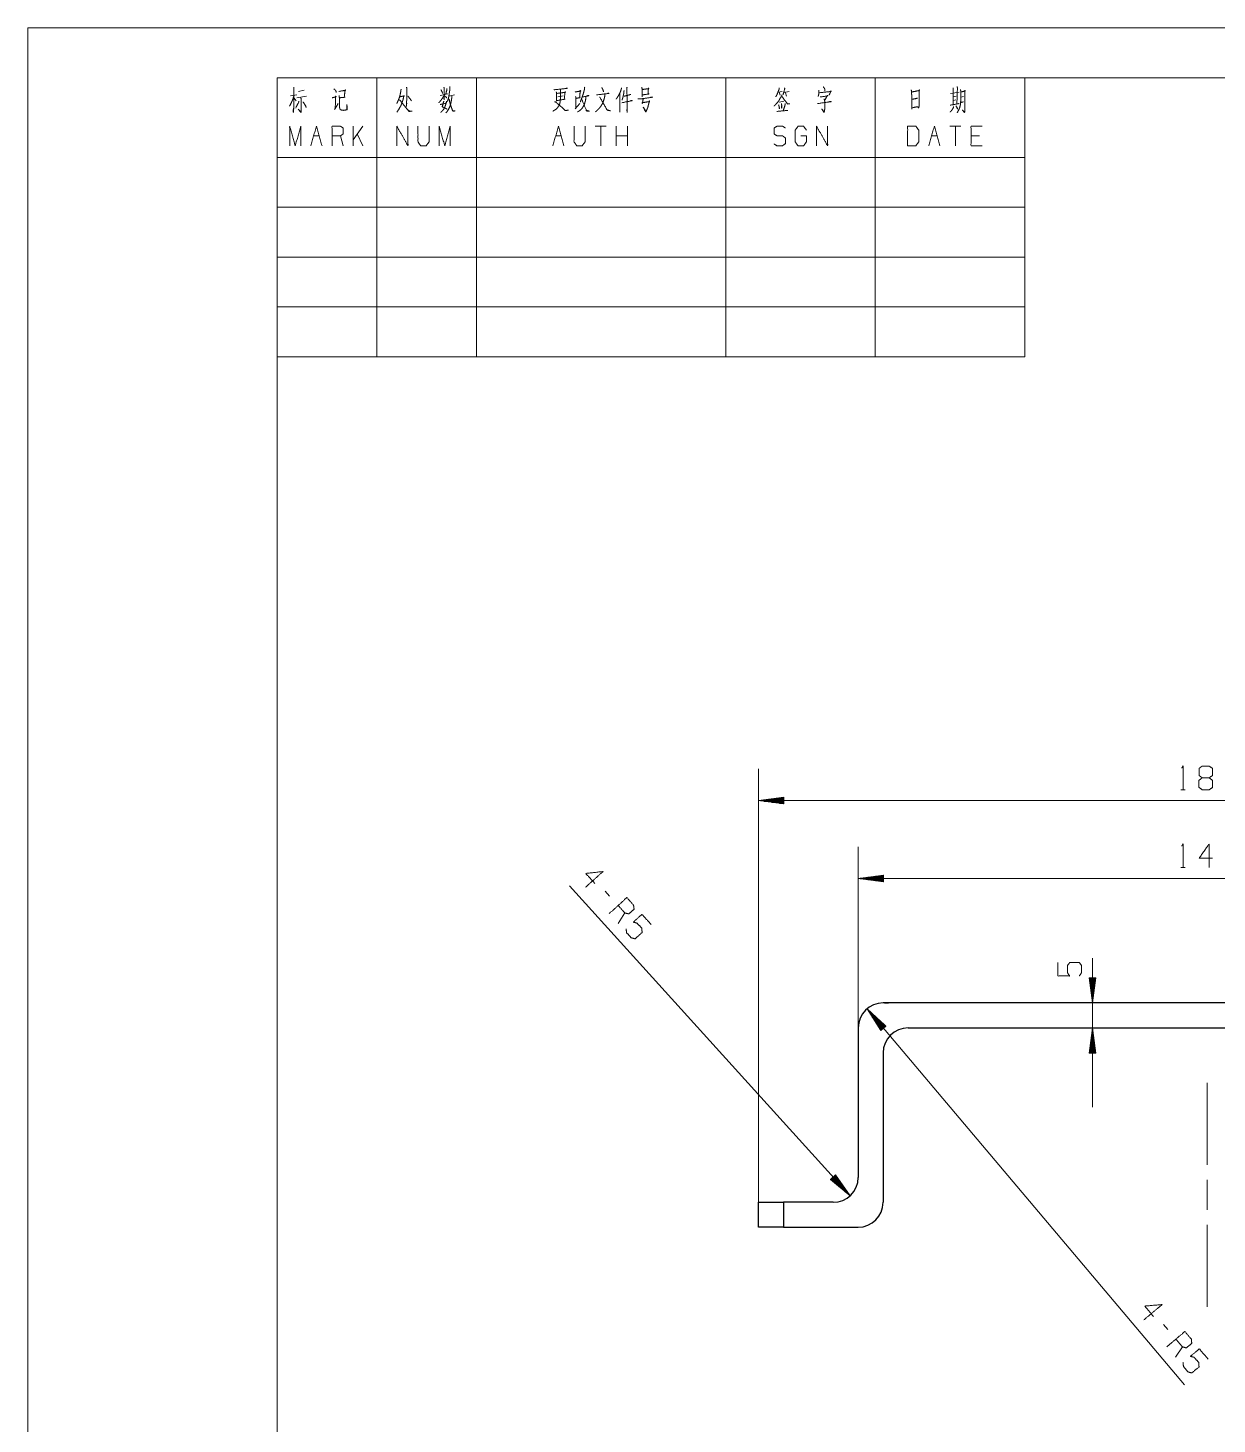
# Model space of a CAD drawing. Header units: millimetres. Extents: x 0 to 210, y 0 to 297.
# Drawn here: x 0 to 119.3, y 156.9 to 297 of the extents above; entities that cross this region are included whole.
import ezdxf

# ---------------------------------------------------------------- set-up
doc = ezdxf.new("R2010")
doc.units = ezdxf.units.MM
doc.layers.add('101', color=7, linetype='Continuous', true_color=0xffffff)

msp = doc.modelspace()

# ---------------------------------------------------------------- linework, layer by layer
at = {"layer": '101', "color": 133, "linetype": 'Continuous', "lineweight": 18}
for p, q in [((210, 297), (0, 297)), ((0, 297), (0, 0)), ((25, 292), (25, 5)), ((25, 292), (100, 292)), ((25, 292), (100, 292)), ((25, 292), (100, 292)), ((205, 292), (25, 292)), ((25, 292), (25, 264)), ((35, 292), (35, 264)), ((45, 292), (45, 264)), ((70, 292), (70, 264)), ((85, 292), (85, 264)), ((100, 292), (100, 264)), ((25, 284), (100, 284)), ((25, 279), (100, 279)), ((25, 274), (100, 274)), ((25, 269), (100, 269)), ((25, 264), (100, 264))]:
    msp.add_line(p, q, dxfattribs=at)
at = {"layer": '101', "color": 72, "linetype": 'Continuous', "lineweight": 18}
for p, q in [((26.34, 290.18), (26.96, 290.3)), ((26.99, 289.99), (27.95, 290.14)), ((27.13, 290.61), (27.71, 290.74)), ((41.34, 290.22), (42.13, 290.38)), ((42.25, 290.16), (42.79, 290.28)), ((53.17, 290.09), (53.7, 290.18)), ((75.25, 290.57), (75.67, 290.63)), ((75.35, 290.55), (75.45, 290.24)), ((75.82, 290.51), (76.35, 290.61)), ((75.98, 290.49), (76.11, 290.16)), ((92.56, 290.43), (93.43, 290.55)), ((92.84, 290.07), (93.11, 290.14)), ((93.6, 290.05), (93.85, 290.12)), ((26.7, 289.95), (26.92, 289.68)), ((54.91, 288.87), (55.37, 289.43)), ((75.83, 289.64), (75.37, 289.56)), ((92.86, 289.72), (93.09, 289.78)), ((28.66, 286.17), (29.22, 286.17)), ((31.62, 285.18), (31.34, 286.17)), ((33.59, 287.14), (32.63, 285.78)), ((32.63, 285.18), (32.63, 287.14)), ((33.59, 285.18), (33.04, 286.36)), ((52.94, 286.17), (53.49, 286.17)), ((58.02, 287.14), (56.9, 287.14)), ((57.46, 287.14), (57.46, 285.18)), ((59.02, 285.18), (59.02, 287.14)), ((60.14, 286.17), (59.02, 286.17)), ((60.14, 285.18), (60.14, 287.14)), ((90.65, 286.17), (91.2, 286.17)), ((93.6, 287.14), (92.49, 287.14)), ((93.05, 287.14), (93.05, 285.18)), ((95.45, 286.17), (94.61, 286.17)), ((115.67, 220.56), (116.09, 220.56)), ((115.67, 212.75), (116.09, 212.75)), ((58.35, 209.89), (57.9, 210.39)), ((59.22, 207.15), (59.88, 208.2)), ((114.34, 166.41), (113.91, 166.92)), ((115.11, 163.64), (115.81, 164.67))]:
    msp.add_line(p, q, dxfattribs=at)
at = {"layer": '101', "color": 22, "linetype": 'Continuous', "lineweight": 18}
for p, q in [((73.29, 179.17), (73.29, 222.65)), ((75.83, 219.81), (73.29, 219.47)), ((73.29, 219.47), (163.29, 219.47)), ((73.29, 219.47), (75.83, 219.14)), ((75.83, 219.5), (73.48, 219.5)), ((75.83, 219.45), (73.48, 219.45)), ((75.83, 219.55), (73.87, 219.55)), ((75.83, 219.4), (73.87, 219.4)), ((75.83, 219.6), (74.25, 219.6)), ((75.83, 219.35), (74.25, 219.35)), ((75.83, 219.65), (74.64, 219.65)), ((75.83, 219.29), (74.64, 219.29)), ((75.83, 219.7), (75.03, 219.7)), ((75.83, 219.24), (75.03, 219.24)), ((75.83, 219.75), (75.41, 219.75)), ((75.83, 219.19), (75.41, 219.19)), ((75.83, 219.8), (75.8, 219.8)), ((75.83, 219.8), (75.8, 219.8)), ((75.83, 219.14), (75.8, 219.14)), ((75.83, 219.14), (75.8, 219.14)), ((75.83, 219.14), (75.83, 219.81)), ((83.29, 196.67), (83.29, 214.83)), ((85.83, 211.99), (83.29, 211.66)), ((83.29, 211.66), (85.83, 211.32)), ((83.29, 211.66), (153.29, 211.66)), ((85.83, 211.68), (83.48, 211.68)), ((85.83, 211.63), (83.48, 211.63)), ((85.83, 211.73), (83.87, 211.73)), ((85.83, 211.58), (83.87, 211.58)), ((85.83, 211.78), (84.25, 211.78)), ((85.83, 211.53), (84.25, 211.53)), ((85.83, 211.83), (84.64, 211.83)), ((85.83, 211.88), (85.03, 211.88)), ((85.83, 211.94), (85.41, 211.94)), ((85.83, 211.99), (85.8, 211.99)), ((85.83, 211.99), (85.8, 211.99)), ((85.83, 211.32), (85.83, 211.99)), ((82.47, 179.81), (54.33, 210.92)), ((85.83, 211.48), (84.64, 211.48)), ((85.83, 211.43), (85.03, 211.43)), ((85.83, 211.38), (85.41, 211.38)), ((85.83, 211.33), (85.8, 211.33)), ((85.83, 211.33), (85.8, 211.33)), ((106.79, 203.68), (106.79, 188.73)), ((106.46, 201.71), (106.79, 199.17)), ((106.46, 201.71), (106.46, 201.68)), ((107.12, 201.71), (106.46, 201.71)), ((106.46, 201.71), (106.46, 201.68)), ((106.51, 201.71), (106.51, 201.29)), ((106.56, 201.71), (106.56, 200.9)), ((106.61, 201.71), (106.61, 200.52)), ((106.66, 201.71), (106.66, 200.13)), ((106.71, 201.71), (106.71, 199.75)), ((106.76, 201.71), (106.76, 199.36)), ((106.79, 199.17), (107.12, 201.71)), ((106.82, 201.71), (106.82, 199.36)), ((106.87, 201.71), (106.87, 199.75)), ((106.92, 201.71), (106.92, 200.13)), ((106.97, 201.71), (106.97, 200.52)), ((107.02, 201.71), (107.02, 200.9)), ((107.07, 201.71), (107.07, 201.29)), ((107.12, 201.71), (107.12, 201.68)), ((107.12, 201.71), (107.12, 201.68)), ((86.07, 196.85), (84.18, 198.58)), ((84.18, 198.58), (85.56, 196.42)), ((84.18, 198.58), (116.03, 160.86)), ((85.8, 196.62), (84.28, 198.41)), ((85.83, 196.65), (84.32, 198.45)), ((85.76, 196.59), (84.49, 198.09)), ((85.87, 196.69), (84.61, 198.18)), ((85.72, 196.56), (84.7, 197.76)), ((85.91, 196.72), (84.9, 197.92)), ((85.95, 196.75), (85.18, 197.66)), ((85.68, 196.52), (84.91, 197.43)), ((85.64, 196.49), (85.12, 197.1)), ((85.6, 196.46), (85.33, 196.78)), ((85.99, 196.78), (85.47, 197.4)), ((85.56, 196.42), (85.54, 196.45)), ((85.56, 196.42), (85.54, 196.45)), ((85.56, 196.42), (86.07, 196.85)), ((86.03, 196.82), (85.76, 197.14)), ((86.07, 196.85), (86.05, 196.87)), ((86.07, 196.85), (86.05, 196.87)), ((106.79, 196.67), (106.46, 194.13)), ((106.76, 194.13), (106.76, 196.47)), ((107.12, 194.13), (106.79, 196.67)), ((106.82, 194.13), (106.82, 196.47)), ((106.56, 194.13), (106.56, 194.93)), ((106.61, 194.13), (106.61, 195.32)), ((106.66, 194.13), (106.66, 195.7)), ((106.71, 194.13), (106.71, 196.09)), ((106.87, 194.13), (106.87, 196.09)), ((106.92, 194.13), (106.92, 195.7)), ((106.97, 194.13), (106.97, 195.32)), ((107.02, 194.13), (107.02, 194.93)), ((106.46, 194.13), (106.46, 194.16)), ((106.46, 194.13), (106.46, 194.16)), ((106.46, 194.13), (107.12, 194.13)), ((106.51, 194.13), (106.51, 194.55)), ((107.07, 194.13), (107.07, 194.55)), ((107.12, 194.13), (107.12, 194.16)), ((107.12, 194.13), (107.12, 194.16)), ((81.01, 181.92), (80.51, 181.47)), ((80.51, 181.47), (82.47, 179.81)), ((80.52, 181.48), (80.54, 181.45)), ((80.52, 181.48), (80.54, 181.45)), ((80.55, 181.51), (80.83, 181.2)), ((80.59, 181.54), (81.13, 180.95)), ((80.63, 181.58), (81.43, 180.7)), ((80.67, 181.61), (81.72, 180.44)), ((80.71, 181.65), (82.02, 180.19)), ((80.74, 181.68), (82.32, 179.94)), ((80.78, 181.71), (82.35, 179.97)), ((80.82, 181.75), (82.13, 180.29)), ((80.86, 181.78), (81.91, 180.61)), ((80.89, 181.82), (81.69, 180.93)), ((80.93, 181.85), (81.47, 181.25)), ((80.97, 181.88), (81.25, 181.57)), ((81.01, 181.92), (81.03, 181.9)), ((82.47, 179.81), (81.01, 181.92)), ((81.01, 181.92), (81.03, 181.9))]:
    msp.add_line(p, q, dxfattribs=at)
at = {"layer": '101', "color": 72, "linetype": 'Continuous', "lineweight": 25}
for p, q in [((150.79, 199.17), (85.79, 199.17)), ((83.29, 196.67), (83.29, 181.67)), ((88.29, 196.67), (148.29, 196.67)), ((85.79, 194.17), (85.79, 179.17)), ((73.29, 179.17), (75.79, 179.17)), ((73.29, 176.67), (73.29, 179.17)), ((75.79, 179.17), (75.79, 176.67)), ((80.79, 179.17), (75.79, 179.17)), ((75.79, 176.67), (73.29, 176.67)), ((75.79, 176.67), (83.29, 176.67))]:
    msp.add_line(p, q, dxfattribs=at)
at = {"layer": '101', "color": 151, "linetype": 'Continuous', "lineweight": 18}
msp.add_line((118.29, 182.92), (118.29, 191.17), dxfattribs=at)
at = {"layer": '101', "color": 72, "linetype": 'Continuous', "lineweight": 25}
for centre, start, end in [((85.79, 196.67), 90, 180), ((88.29, 194.17), 90, 180), ((80.79, 181.67), 270, 0), ((83.29, 179.17), 270, 0)]:
    msp.add_arc(centre, 2.5, start, end, dxfattribs=at)
at = {"layer": '101', "color": 22, "linetype": 'Continuous', "lineweight": 18}
for centre, start, end in [((85.79, 196.67), 78.3981, 90), ((80.79, 181.67), 260.3408, 270)]:
    msp.add_arc(centre, 2.5, start, end, dxfattribs=at)
at = {"layer": '101', "color": 72, "linetype": 'Continuous', "lineweight": 18}
for points, knots in [([(26.67, 290.16), (26.6, 289.91), (26.48, 289.62), (26.35, 289.35), (26.23, 289.14)], [0, 0, 0.233514, 0.515368, 0.78555, 1, 1]), ([(26.67, 291.07), (26.66, 288.89), (26.63, 288.5), (26.61, 288.71), (26.64, 288.94)], [0, 0, 0.723303, 0.854546, 0.923601, 1, 1]), ([(27.37, 289.99), (27.42, 289.87), (27.42, 288.83), (27.4, 288.6), (27.39, 288.52), (27.11, 288.85), (27.39, 288.56)], [0, 0, 0.056947, 0.504404, 0.603051, 0.639405, 0.826366, 1, 1]), ([(30.53, 289.99), (30.92, 290.09), (30.86, 290.16), (30.83, 288.96), (30.77, 288.83), (31.12, 289.41)], [0, 0, 0.158008, 0.19221, 0.673433, 0.728446, 1, 1]), ([(30.7, 290.88), (30.87, 290.72), (30.92, 290.63), (30.92, 290.53), (30.9, 290.67)], [0, 0, 0.413146, 0.573572, 0.750721, 1, 1]), ([(31.19, 290.63), (31.87, 290.74), (31.82, 290.8), (31.73, 290.05), (31.82, 290.05), (31.25, 289.99)], [0, 0, 0.313958, 0.349012, 0.694882, 0.735357, 1, 1]), ([(31.22, 290.22), (31.25, 289.91), (31.25, 289.2), (31.27, 288.98), (31.3, 288.87), (31.34, 288.81), (31.41, 288.77), (31.53, 288.75), (31.66, 288.73), (32.03, 288.79), (32, 289.33), (32, 288.79)], [0, 0, 0.097093, 0.316208, 0.387239, 0.42073, 0.444406, 0.470581, 0.507596, 0.549105, 0.664641, 0.832445, 1, 1]), ([(37.43, 290.84), (37.42, 290.72), (37.34, 290.3), (37.26, 290.01), (37.18, 289.8), (37.09, 289.6), (37.01, 289.43)], [0, 0, 0.084498, 0.36853, 0.573114, 0.721457, 0.873368, 1, 1]), ([(37.28, 290.09), (37.75, 290.18), (37.71, 290.22), (37.68, 290.03), (37.62, 289.76), (37.56, 289.6), (37.48, 289.37), (37.4, 289.18), (37.28, 288.98), (37.2, 288.81), (37.02, 288.56)], [0, 0, 0.202443, 0.228131, 0.308408, 0.425631, 0.500403, 0.604281, 0.689483, 0.790714, 0.870506, 1, 1]), ([(37.97, 291.05), (38.02, 290.94), (38, 290.84), (37.99, 289.12), (37.97, 289.23), (38, 289.45)], [0, 0, 0.049543, 0.095606, 0.852767, 0.898838, 1, 1]), ([(38.1, 290.16), (38.13, 290.14), (38.4, 289.8), (38.47, 289.68)], [0, 0, 0.059448, 0.761031, 1, 1]), ([(41.75, 290.24), (41.62, 290.01), (41.48, 289.8), (41.35, 289.64), (41.22, 289.49)], [0, 0, 0.287221, 0.555142, 0.786181, 1, 1]), ([(41.43, 290.8), (41.56, 290.57), (41.59, 290.43)], [0, 0, 0.640221, 1, 1]), ([(41.73, 291.07), (41.76, 290.92), (41.76, 289.78), (41.73, 289.93), (41.76, 290.05)], [0, 0, 0.094654, 0.823636, 0.91829, 1, 1]), ([(41.76, 290.2), (41.94, 290.07), (42.03, 289.97)], [0, 0, 0.613122, 1, 1]), ([(42.03, 290.92), (42.03, 290.82), (41.91, 290.34)], [0, 0, 0.174301, 1, 1]), ([(42.54, 290.16), (42.49, 289.8), (42.45, 289.56), (42.41, 289.35), (42.35, 289.16), (42.23, 288.91), (42.13, 288.73), (42.01, 288.56), (41.92, 288.48)], [0, 0, 0.19438, 0.332636, 0.448614, 0.555649, 0.70616, 0.822692, 0.933847, 1, 1]), ([(42.33, 291.11), (42.33, 290.98), (42.32, 290.76), (42.27, 290.47), (42.23, 290.16), (42.17, 289.91), (42.1, 289.68), (42.08, 289.62)], [0, 0, 0.081852, 0.232243, 0.425429, 0.63211, 0.800313, 0.957953, 1, 1]), ([(53.44, 290.84), (53.42, 290.18), (53.41, 289.85), (53.39, 289.66), (53.38, 289.56), (53.36, 289.43), (53.32, 289.31), (53.27, 289.2), (53.14, 289.02), (53, 288.85), (52.79, 288.73), (52.69, 288.67), (52.65, 288.65)], [0, 0, 0.263783, 0.395771, 0.470171, 0.511786, 0.56157, 0.614019, 0.658777, 0.749614, 0.837596, 0.932985, 0.980677, 1, 1]), ([(52.76, 290.82), (52.82, 290.78), (52.85, 290.8), (54.11, 290.94), (54.07, 290.96), (53.92, 290.92)], [0, 0, 0.045522, 0.068286, 0.872626, 0.90344, 1, 1]), ([(53, 290.59), (53.04, 290.41), (53.04, 289.66), (53.03, 289.7), (53.89, 289.85), (53.8, 289.85), (53.89, 290.63), (53.92, 290.57), (53.87, 290.53), (53.04, 290.43)], [0, 0, 0.051663, 0.252803, 0.264656, 0.500971, 0.524672, 0.738301, 0.756829, 0.773117, 1, 1]), ([(54.88, 290.57), (55.47, 290.67), (55.41, 290.74), (55.34, 290.01), (55.41, 290.01), (54.97, 289.93), (54.94, 290.12), (54.97, 289.89), (54.96, 288.96)], [0, 0, 0.181366, 0.207406, 0.429567, 0.451891, 0.588199, 0.645735, 0.715777, 1, 1]), ([(55.98, 290.12), (55.98, 289.99), (55.92, 289.66), (55.86, 289.47), (55.81, 289.31), (55.73, 289.16), (55.65, 289.02), (55.54, 288.87), (55.31, 288.67), (55.13, 288.58)], [0, 0, 0.067236, 0.249298, 0.354996, 0.450079, 0.537949, 0.629663, 0.725721, 0.894899, 1, 1]), ([(55.85, 291.05), (55.82, 290.8), (55.73, 290.47), (55.62, 290.12), (55.53, 289.89), (55.47, 289.72), (55.41, 289.58)], [0, 0, 0.162457, 0.385014, 0.625897, 0.784413, 0.898493, 1, 1]), ([(55.62, 290.07), (56.27, 290.2), (56.2, 290.22), (56.08, 290.18)], [0, 0, 0.769962, 0.857327, 1, 1]), ([(57.88, 290.32), (57.88, 290.2), (57.81, 289.91), (57.74, 289.68), (57.65, 289.43), (57.52, 289.23), (57.5, 289.18), (57.42, 289.08), (57.31, 288.94), (57.18, 288.81), (57.06, 288.69), (56.93, 288.58)], [0, 0, 0.060656, 0.206644, 0.323463, 0.452143, 0.571976, 0.593424, 0.659716, 0.74639, 0.834816, 0.918178, 1, 1]), ([(57.02, 290.28), (58.29, 290.43), (58.21, 290.45), (58.12, 290.41)], [0, 0, 0.872478, 0.933903, 1, 1]), ([(57.34, 290.05), (57.4, 290.01), (58.1, 288.75), (58.43, 288.69), (58.12, 288.77), (58.02, 288.89)], [0, 0, 0.030854, 0.652647, 0.79375, 0.930716, 1, 1]), ([(57.56, 291.03), (57.66, 290.84), (57.71, 290.72), (57.74, 290.59)], [0, 0, 0.450481, 0.729637, 1, 1]), ([(59.55, 290.98), (59.48, 290.72), (59.38, 290.47), (59.26, 290.24), (59.14, 290.05), (59, 289.85)], [0, 0, 0.21836, 0.428744, 0.629221, 0.801494, 1, 1]), ([(59.38, 290.41), (59.39, 289.16), (59.39, 288.56), (59.38, 288.69), (59.39, 288.91)], [0, 0, 0.565717, 0.839123, 0.896086, 1, 1]), ([(59.8, 290.72), (59.76, 290.38), (59.7, 290.09), (59.64, 289.89), (59.6, 289.76)], [0, 0, 0.34211, 0.644851, 0.86512, 1, 1]), ([(59.8, 290.14), (60.47, 290.32), (60.4, 290.32), (60.28, 290.26)], [0, 0, 0.772509, 0.853435, 1, 1]), ([(60.08, 291.07), (60.12, 290.98), (60.09, 291.03), (60.11, 288.54), (60.09, 288.73), (60.11, 289.04)], [0, 0, 0.029975, 0.04619, 0.840789, 0.900562, 1, 1]), ([(61.18, 289.87), (61.37, 289.87), (61.75, 289.91), (62.68, 290.05), (62.58, 290.07), (62.43, 290.03)], [0, 0, 0.10704, 0.322386, 0.855626, 0.914427, 1, 1]), ([(61.57, 291.07), (61.63, 290.82), (61.63, 290.09), (61.63, 290.28), (62.33, 290.38), (62.21, 290.38), (62.24, 290.9), (62.26, 290.98), (62.29, 290.92), (62.19, 290.9), (61.63, 290.82)], [0, 0, 0.076614, 0.294117, 0.350048, 0.563214, 0.598361, 0.753971, 0.779215, 0.799829, 0.831205, 1, 1]), ([(75.64, 290.3), (75.63, 290.2), (75.39, 289.83), (75.38, 289.78), (75.26, 289.6), (75.06, 289.37), (74.85, 289.16)], [0, 0, 0.074337, 0.387309, 0.418539, 0.575027, 0.79286, 1, 1]), ([(75.37, 290.98), (75.35, 290.84), (75.23, 290.53), (75.13, 290.28), (75.01, 290.07)], [0, 0, 0.148006, 0.485257, 0.758321, 1, 1]), ([(75.61, 290.16), (76.2, 289.37), (76.43, 289.37), (76.2, 289.39), (76.08, 289.54)], [0, 0, 0.599324, 0.742451, 0.886135, 1, 1]), ([(75.91, 290.98), (75.92, 290.88), (75.75, 290.3)], [0, 0, 0.147218, 1, 1]), ([(79.34, 290.74), (79.34, 290.51), (79.33, 290.34), (79.3, 290.22), (79.27, 290.12)], [0, 0, 0.361949, 0.626223, 0.829034, 1, 1]), ([(79.34, 290.49), (80.57, 290.63), (80.56, 290.67), (80.37, 290.26)], [0, 0, 0.712481, 0.737756, 1, 1]), ([(79.49, 290.07), (80.25, 290.18), (80.21, 290.24), (79.92, 289.72)], [0, 0, 0.533866, 0.586729, 1, 1]), ([(79.78, 291.09), (79.89, 290.96), (79.93, 290.86), (79.96, 290.69)], [0, 0, 0.364604, 0.619196, 1, 1]), ([(88.61, 290.8), (88.64, 290.59), (88.66, 290.14), (88.67, 289.66), (88.67, 289.6), (88.67, 288.83), (88.67, 288.98), (89.24, 289.1), (89.36, 288.96), (89.39, 289.14), (89.39, 289.39), (89.4, 289.87), (89.42, 290.36), (89.42, 290.78), (89.43, 290.72), (88.66, 290.57)], [0, 0, 0.037589, 0.119519, 0.205166, 0.216331, 0.354043, 0.380097, 0.485125, 0.518622, 0.552532, 0.597196, 0.682843, 0.77221, 0.846648, 0.858119, 1, 1]), ([(88.67, 289.83), (89.24, 289.95), (89.18, 289.97), (89.05, 289.89)], [0, 0, 0.728512, 0.805958, 1, 1]), ([(92.8, 290.98), (92.83, 290.86), (92.83, 289.31)], [0, 0, 0.075954, 1, 1]), ([(93.21, 291.11), (93.24, 290.98), (93.19, 289.37)], [0, 0, 0.073211, 1, 1]), ([(93.55, 290.82), (93.59, 290.59), (93.59, 290.14), (93.57, 289.64), (93.55, 289.33), (93.47, 289), (93.38, 288.79), (93.22, 288.48)], [0, 0, 0.096217, 0.285187, 0.491418, 0.620825, 0.76157, 0.854869, 1, 1]), ([(93.59, 290.57), (94.03, 290.67), (93.98, 290.74), (93.98, 290.05), (94, 289.12), (93.98, 288.77), (93.97, 288.56), (93.95, 288.5), (93.74, 288.77), (93.94, 288.58)], [0, 0, 0.13308, 0.155522, 0.357051, 0.631901, 0.735808, 0.797028, 0.815849, 0.918301, 1, 1]), ([(27.18, 289.66), (27.17, 289.58), (26.86, 288.96)], [0, 0, 0.108202, 1, 1]), ([(27.61, 289.58), (27.87, 289.16), (27.92, 289), (27.81, 289.27)], [0, 0, 0.516563, 0.696901, 1, 1]), ([(37.28, 289.8), (38.22, 288.62), (38.56, 288.65), (38.54, 288.65), (38.24, 288.67), (38.08, 288.81)], [0, 0, 0.632183, 0.773704, 0.779845, 0.909108, 1, 1]), ([(41.34, 289.31), (41.97, 289.45), (41.98, 289.64), (41.98, 289.56), (41.91, 289.31), (41.81, 289.04), (41.7, 288.83), (41.59, 288.71), (41.48, 288.58), (41.41, 288.52)], [0, 0, 0.30447, 0.39258, 0.431622, 0.553714, 0.689469, 0.798362, 0.878841, 0.954752, 1, 1]), ([(41.72, 289.66), (41.56, 289.08), (41.66, 289.04), (41.78, 289), (41.89, 288.94), (42.04, 288.85)], [0, 0, 0.5291, 0.62629, 0.735524, 0.852093, 1, 1]), ([(42.22, 289.89), (42.25, 289.85), (42.39, 289.27), (42.49, 289), (42.6, 288.71), (42.63, 288.65), (42.85, 288.67), (42.63, 288.69), (42.55, 288.81)], [0, 0, 0.026721, 0.341749, 0.493483, 0.655465, 0.691641, 0.80784, 0.924039, 1, 1]), ([(52.82, 289.6), (52.89, 289.6), (53.17, 289.37), (53.41, 289.16), (53.63, 288.98), (53.9, 288.71), (54.23, 288.75), (53.92, 288.71), (53.82, 288.79)], [0, 0, 0.033467, 0.197839, 0.340788, 0.472468, 0.649452, 0.797921, 0.939753, 1, 1]), ([(55.54, 289.8), (55.59, 289.78), (56.04, 288.67), (56.32, 288.65), (56.06, 288.71), (55.98, 288.83)], [0, 0, 0.024909, 0.644018, 0.787117, 0.926016, 1, 1]), ([(59.57, 289.49), (60.61, 289.7), (60.53, 289.72), (60.4, 289.66)], [0, 0, 0.826976, 0.886334, 1, 1]), ([(61.73, 289.91), (61.63, 289.41), (61.6, 289.49), (62.38, 289.62), (62.33, 289.7), (62.33, 289.62), (62.24, 289.27), (62.19, 289.04), (62.11, 288.85), (62.05, 288.71), (62.01, 288.6), (61.98, 288.58), (61.72, 289.06), (62, 288.62)], [0, 0, 0.13637, 0.159981, 0.371157, 0.396349, 0.418604, 0.516111, 0.579311, 0.63312, 0.675133, 0.705357, 0.714996, 0.861275, 1, 1]), ([(75.12, 288.62), (76.23, 288.73), (76.16, 288.73), (75.99, 288.71)], [0, 0, 0.825897, 0.879998, 1, 1]), ([(75.31, 289.27), (75.38, 289), (75.38, 288.87), (75.37, 289.04)], [0, 0, 0.489807, 0.707975, 1, 1]), ([(75.58, 289.43), (75.64, 289.12), (75.61, 288.96), (75.61, 289.18)], [0, 0, 0.443891, 0.680119, 1, 1]), ([(75.95, 289.41), (75.95, 289.27), (75.77, 288.69)], [0, 0, 0.19307, 1, 1]), ([(79.2, 289.41), (80.57, 289.6), (80.49, 289.62), (80.28, 289.56)], [0, 0, 0.820202, 0.873508, 1, 1]), ([(79.87, 289.87), (79.9, 289.76), (79.93, 289.64), (79.94, 289.43), (79.94, 289), (79.93, 288.85), (79.9, 288.65), (79.86, 288.52), (79.64, 288.87), (79.87, 288.56)], [0, 0, 0.049623, 0.1085, 0.204239, 0.404798, 0.471991, 0.568442, 0.629223, 0.820578, 1, 1]), ([(92.52, 289.25), (93.43, 289.41), (93.38, 289.43), (93.33, 289.37)], [0, 0, 0.873246, 0.919206, 1, 1]), ([(92.86, 289.12), (92.84, 289.02), (92.73, 288.81), (92.62, 288.67), (92.52, 288.56)], [0, 0, 0.157085, 0.51447, 0.781154, 1, 1]), ([(93.09, 289.18), (93.25, 288.94), (93.25, 288.83), (93.19, 289.02)], [0, 0, 0.497679, 0.671694, 1, 1]), ([(93.57, 289.52), (93.6, 289.52), (93.84, 289.58)], [0, 0, 0.107799, 1, 1]), ([(30.51, 285.18), (30.51, 287.14), (31.34, 287.14), (31.62, 286.96), (31.62, 286.36), (31.34, 286.17), (30.51, 286.17)], [0, 0, 0.400952, 0.571035, 0.639278, 0.761676, 0.829917, 1, 1]), ([(88.25, 285.18), (89.07, 285.18), (89.36, 285.57), (89.36, 286.75), (89.07, 287.14), (88.25, 287.14), (88.25, 285.18)], [0, 0, 0.142133, 0.227159, 0.431787, 0.516817, 0.65895, 1, 1]), ([(95.73, 285.18), (94.61, 285.18), (94.61, 287.14), (95.73, 287.14)], [0, 0, 0.265389, 0.734611, 1, 1]), ([(26.26, 285.18), (26.26, 287.14), (26.82, 285.18), (27.37, 287.14), (27.37, 285.18)], [0, 0, 0.245192, 0.5, 0.754808, 1, 1]), ([(37.01, 285.18), (37.01, 287.14), (38.12, 285.18), (38.12, 287.14)], [0, 0, 0.317574, 0.682426, 1, 1]), ([(39.13, 287.14), (39.13, 285.57), (39.39, 285.18), (39.95, 285.18), (40.24, 285.57), (40.24, 287.14)], [0, 0, 0.337152, 0.438599, 0.557781, 0.662848, 1, 1]), ([(41.25, 285.18), (41.25, 287.14), (41.81, 285.18), (42.36, 287.14), (42.36, 285.18)], [0, 0, 0.245192, 0.5, 0.754808, 1, 1]), ([(54.78, 287.14), (54.78, 285.57), (55.05, 285.18), (55.6, 285.18), (55.89, 285.57), (55.89, 287.14)], [0, 0, 0.337152, 0.438599, 0.557781, 0.662848, 1, 1]), ([(74.85, 285.36), (75.13, 285.18), (75.7, 285.18), (75.98, 285.39), (75.98, 285.97), (75.7, 286.17), (75.15, 286.17), (74.85, 286.36), (74.85, 286.96), (75.15, 287.14), (75.7, 287.14), (75.98, 286.96)], [0, 0, 0.068035, 0.184054, 0.254521, 0.372333, 0.442799, 0.555843, 0.626367, 0.748393, 0.81892, 0.931964, 1, 1]), ([(77.55, 286.17), (78.1, 286.17), (78.1, 285.57), (77.82, 285.18), (77.25, 285.18), (76.97, 285.57), (76.97, 286.75), (77.27, 287.14), (77.81, 287.14), (78.09, 286.75)], [0, 0, 0.103295, 0.214797, 0.304261, 0.410274, 0.499739, 0.718892, 0.809956, 0.910533, 1, 1]), ([(79.11, 285.18), (79.11, 287.14), (80.22, 285.18), (80.22, 287.14)], [0, 0, 0.317574, 0.682426, 1, 1]), ([(90.37, 285.18), (90.93, 287.14), (91.48, 285.18)], [0, 0, 0.5, 1, 1]), ([(115.74, 222.74), (115.88, 222.94), (115.88, 220.56)], [0, 0, 0.093493, 1, 1]), ([(117.8, 221.76), (117.49, 221.99), (117.49, 222.71), (117.8, 222.94), (118.49, 222.94), (118.83, 222.71), (118.83, 221.99), (118.49, 221.76), (117.8, 221.76), (117.47, 221.51), (117.47, 220.81), (117.8, 220.56), (118.49, 220.56), (118.83, 220.79), (118.83, 221.51), (118.49, 221.76)], [0, 0, 0.047573, 0.136085, 0.183658, 0.267814, 0.317165, 0.405677, 0.455027, 0.539184, 0.590297, 0.675755, 0.726868, 0.811024, 0.860375, 0.948887, 1, 1]), ([(115.74, 214.92), (115.88, 215.12), (115.88, 212.75)], [0, 0, 0.093493, 1, 1]), ([(118.83, 213.7), (117.49, 213.7), (118.49, 215.12), (118.49, 212.75)], [0, 0, 0.245868, 0.565294, 1, 1]), ([(56.87, 211.16), (55.97, 212.16), (57.7, 212.37), (55.94, 210.78)], [0, 0, 0.245869, 0.565295, 1, 1]), ([(58.32, 208.15), (60.08, 209.74), (60.75, 208.99), (60.81, 208.59), (60.27, 208.11), (59.88, 208.2), (59.21, 208.95)], [0, 0, 0.400951, 0.571035, 0.639278, 0.761674, 0.829917, 1, 1]), ([(60, 206.62), (60.06, 206.22), (60.52, 205.71), (60.91, 205.61), (61.61, 206.25), (61.58, 206.67), (61.11, 207.18), (60.72, 207.28), (61.59, 208.06), (62.51, 207.06)], [0, 0, 0.062228, 0.168342, 0.230571, 0.376816, 0.441265, 0.547379, 0.609607, 0.790489, 1, 1]), ([(105.47, 201.88), (105.7, 202.22), (105.7, 202.91), (105.47, 203.24), (104.52, 203.24), (104.27, 202.91), (104.27, 202.22), (104.5, 201.88), (103.32, 201.88), (103.32, 203.24)], [0, 0, 0.062226, 0.168341, 0.23057, 0.376816, 0.441266, 0.547381, 0.609609, 0.790491, 1, 1]), ([(112.9, 167.73), (112.03, 168.76), (113.77, 168.91), (111.95, 167.38)], [0, 0, 0.24587, 0.565295, 1, 1]), ([(114.24, 164.67), (116.06, 166.2), (116.71, 165.43), (116.75, 165.03), (116.2, 164.56), (115.81, 164.67), (115.16, 165.44)], [0, 0, 0.400951, 0.571036, 0.639279, 0.761675, 0.829918, 1, 1]), ([(115.87, 163.09), (115.92, 162.69), (116.36, 162.16), (116.75, 162.05), (117.48, 162.66), (117.45, 163.08), (117.01, 163.61), (116.62, 163.72), (117.51, 164.47), (118.39, 163.43)], [0, 0, 0.062228, 0.168344, 0.230572, 0.376816, 0.441266, 0.547381, 0.609609, 0.79049, 1, 1])]:
    msp.add_open_spline(points, degree=1, knots=knots, dxfattribs=at)
for points in [[(28.38, 285.18), (28.94, 287.14), (29.5, 285.18)], [(52.66, 285.18), (53.22, 287.14), (53.77, 285.18)]]:
    msp.add_open_spline(points, degree=1, dxfattribs=at)
at = {"layer": '101', "color": 151, "linetype": 'Continuous', "lineweight": 18}
msp.add_open_spline([(118.29, 178.42), (118.29, 181.42)], degree=1, dxfattribs=at)
msp.add_open_spline([(118.29, 168.67), (118.29, 176.67), (118.29, 176.92)], degree=1, knots=[0, 0, 0.969698, 1, 1], dxfattribs=at)

doc.saveas('drawing.dxf')
